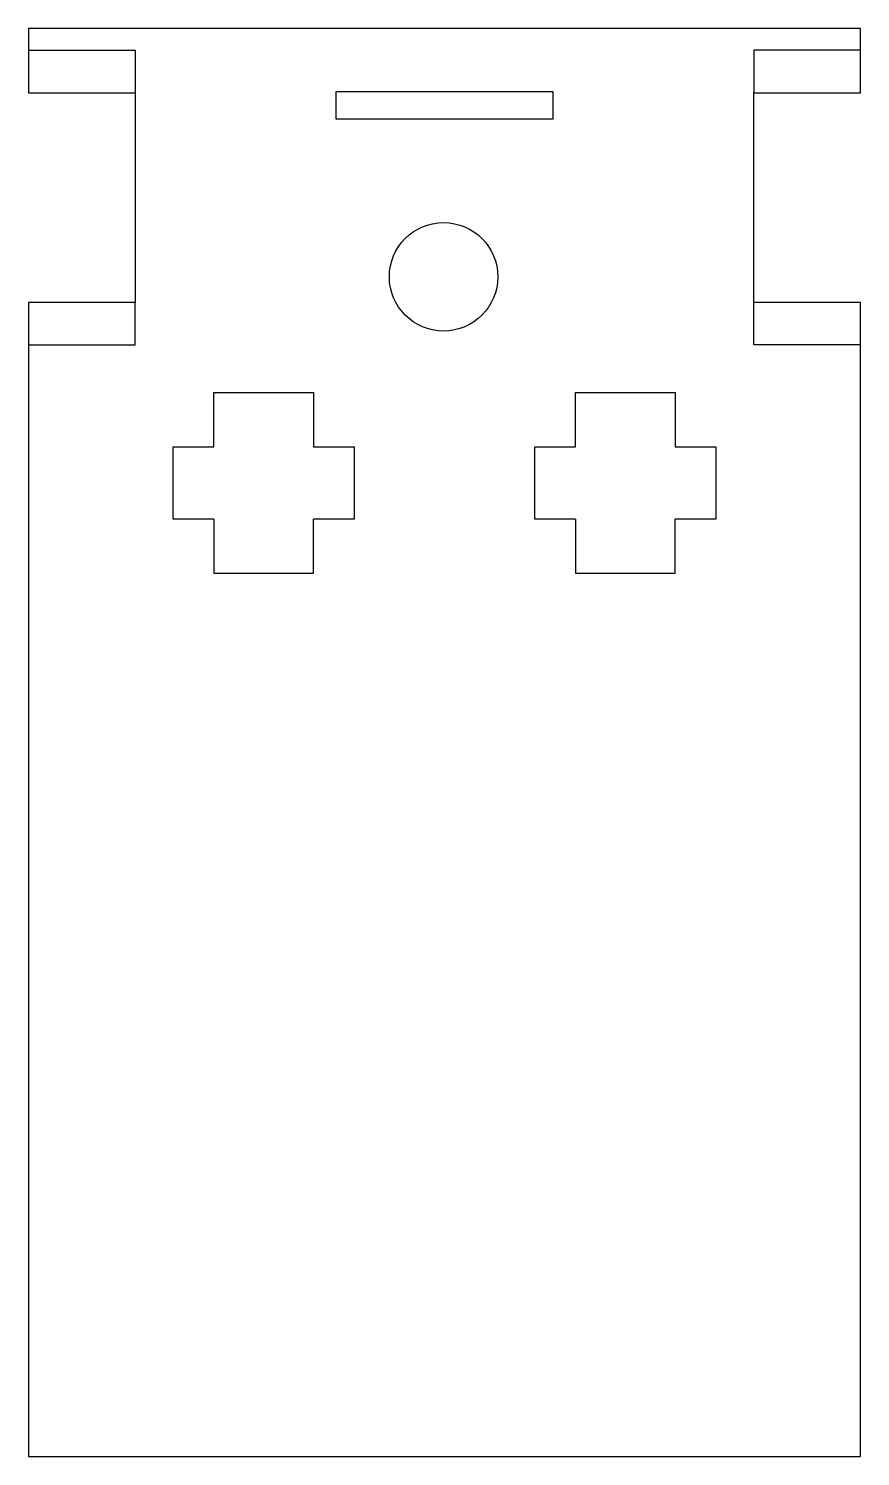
# Model space of a CAD drawing. Header units: millimetres. Extents: x 54 to 146, y -69 to 89.
import ezdxf

# ---------------------------------------------------------------- set-up
doc = ezdxf.new("R2010")
doc.units = ezdxf.units.MM
doc.layers.add('Corte exterior', color=1, linetype='Continuous', true_color=0xff0000)
doc.layers.add('grabado linea medio', color=3, linetype='Continuous', true_color=0x00ff00)

msp = doc.modelspace()

# ---------------------------------------------------------------- linework, layer by layer
at = {"layer": 'Corte exterior'}
for p, q in [((54, 89), (54, 81.9)), ((146, 89), (54, 89)), ((146, 81.9), (146, 89)), ((54, 81.9), (65.8, 81.9)), ((65.8, 81.9), (65.8, 58.7)), ((88, 82), (88, 79)), ((112, 82), (88, 82)), ((112, 79), (112, 82)), ((134.2, 81.9), (146, 81.9)), ((134.2, 58.7), (134.2, 81.9)), ((88, 79), (112, 79)), ((54, 58.7), (54, -69)), ((65.8, 58.7), (54, 58.7)), ((146, 58.7), (134.2, 58.7)), ((146, -69), (146, 58.7)), ((74.5, 48.72), (85.5, 48.72)), ((74.5, 42.72), (74.5, 48.72)), ((85.5, 48.72), (85.5, 42.72)), ((114.5, 48.72), (125.5, 48.72)), ((114.5, 42.72), (114.5, 48.72)), ((125.5, 48.72), (125.5, 42.72)), ((70, 42.72), (74.5, 42.72)), ((70, 34.72), (70, 42.72)), ((85.5, 42.72), (90, 42.72)), ((90, 42.72), (90, 34.72)), ((110, 42.72), (114.5, 42.72)), ((110, 34.72), (110, 42.72)), ((125.5, 42.72), (130, 42.72)), ((130, 42.72), (130, 34.72)), ((74.5, 34.72), (70, 34.72)), ((74.5, 34.72), (74.5, 28.72)), ((85.5, 28.72), (85.5, 34.72)), ((90, 34.72), (85.5, 34.72)), ((114.5, 34.72), (110, 34.72)), ((114.5, 34.72), (114.5, 28.72)), ((125.5, 28.72), (125.5, 34.72)), ((130, 34.72), (125.5, 34.72)), ((74.5, 28.72), (85.5, 28.72)), ((114.5, 28.72), (125.5, 28.72)), ((54, -69), (146, -69))]:
    msp.add_line(p, q, dxfattribs=at)
msp.add_circle((99.9, 61.53), 6, dxfattribs=at)
at = {"layer": 'grabado linea medio'}
for p, q in [((54, 86.6), (65.8, 86.6)), ((65.8, 86.6), (65.8, 81.9)), ((134.2, 86.6), (134.2, 81.9)), ((146, 86.6), (134.2, 86.6)), ((65.8, 54), (65.8, 58.7)), ((134.2, 54), (134.2, 58.7)), ((54, 54), (65.8, 54)), ((146, 54), (134.2, 54))]:
    msp.add_line(p, q, dxfattribs=at)

doc.saveas('drawing.dxf')
